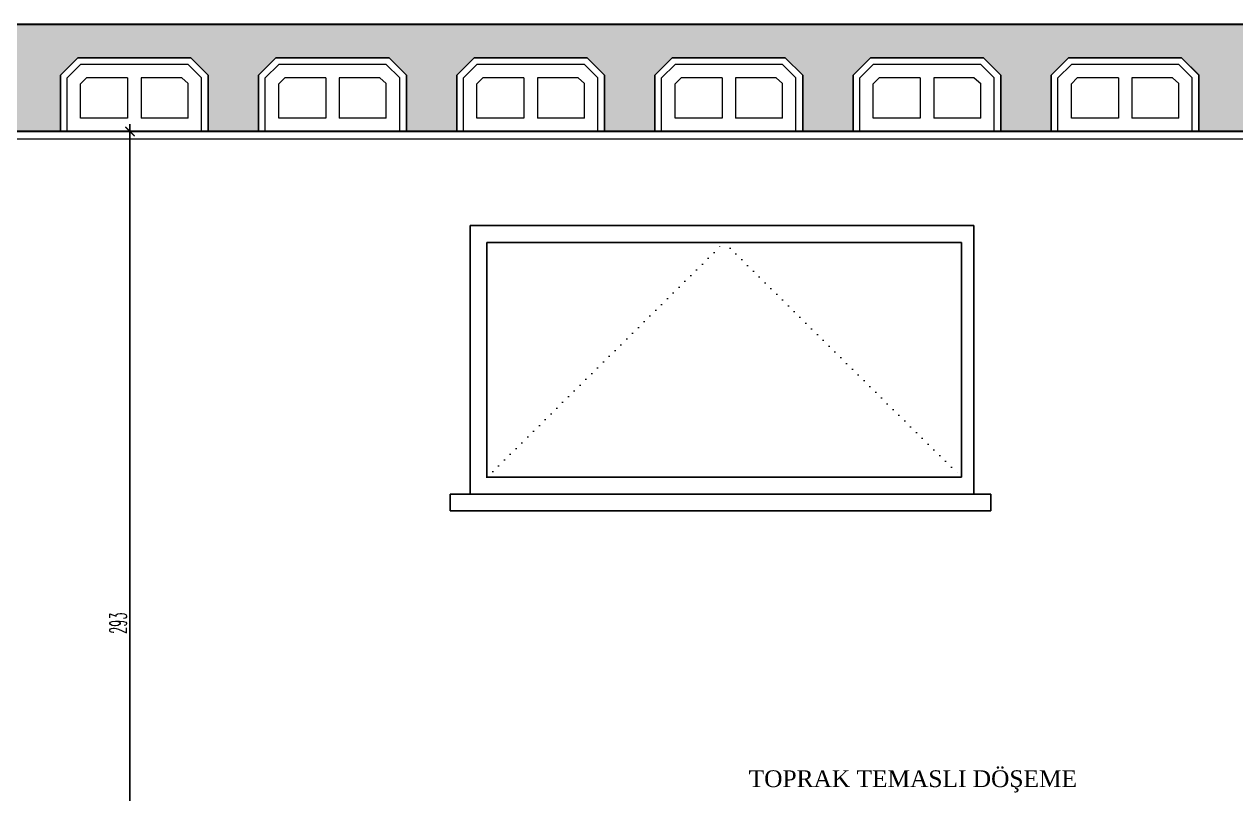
# Model space of a CAD drawing. Extents: x 775040 to 808375, y 4159409 to 4163651.
# Drawn here: x 802654 to 803556, y 4160049 to 4160622 of the extents above; entities that cross this region are included whole.
import ezdxf

# ---------------------------------------------------------------- set-up
doc = ezdxf.new("R2010")
doc.units = 0
doc.header["$MEASUREMENT"] = 0
doc.linetypes.add('ACAD_ISO07W100', pattern=[3, 0, -3])
doc.linetypes.add('DUZ', pattern=[500, 500])
doc.layers.get('0').update_dxf_attribs({"linetype": 'DUZ'})
for name, color, linetype, lineweight in [('kapı', 3, 'Continuous', 9), ('Z_asmolen', 53, 'Continuous', 9), ('Z_g3', 3, 'Continuous', 13), ('Z_izdot', 42, 'ACAD_ISO07W100', 9), ('Z_iç ölçü dikey', 111, 'Continuous', 25), ('Z_kesit döşeme', 5, 'Continuous', 30), ('Z_kolon tarama', 171, 'Continuous', 5), ('Z_sıva', 241, 'Continuous', 5)]:
    doc.layers.add(name, color=color, linetype=linetype, lineweight=lineweight)
doc.layers.add('pencere', color=3, linetype='Continuous')
doc.styles.add('OLCUIC', font='ROMANS.SHX', dxfattribs={"width": 0.5})
doc.styles.add('ÖLÇÜ', font='times.ttf', dxfattribs={"height": 15})

# ---------------------------------------------------------------- blocks, each defined once
blk = doc.blocks.new('asbnm')
at = {"layer": 'Z_asmolen'}
for p, q in [((44128.83, -2548.34), (44123.66, -2553.51)), ((44129.66, -2550.34), (44125.66, -2554.34)), ((44162.49, -2548.34), (44128.83, -2548.34)), ((44161.66, -2550.34), (44129.66, -2550.34)), ((44161.66, -2550.34), (44165.66, -2554.34)), ((44162.49, -2548.34), (44167.66, -2553.51)), ((44187.83, -2548.34), (44182.66, -2553.51)), ((44188.66, -2550.34), (44184.66, -2554.34)), ((44221.49, -2548.34), (44187.83, -2548.34)), ((44220.66, -2550.34), (44188.66, -2550.34)), ((44220.66, -2550.34), (44224.66, -2554.34)), ((44221.49, -2548.34), (44226.66, -2553.51)), ((44123.66, -2570.34), (44123.66, -2553.51)), ((44167.66, -2570.34), (44167.66, -2553.51)), ((44182.66, -2570.34), (44182.66, -2553.51)), ((44226.66, -2570.34), (44226.66, -2553.51)), ((44125.66, -2570.34), (44125.66, -2554.34)), ((44131.43, -2554.34), (44129.66, -2556.07)), ((44129.66, -2566.34), (44129.66, -2556.07)), ((44143.66, -2554.34), (44131.43, -2554.34)), ((44143.66, -2554.34), (44143.66, -2566.34)), ((44159.76, -2554.34), (44147.66, -2554.34)), ((44147.66, -2554.34), (44147.66, -2566.34)), ((44159.76, -2554.34), (44161.66, -2556.01)), ((44161.66, -2566.34), (44161.66, -2556.01)), ((44165.66, -2570.34), (44165.66, -2554.34)), ((44184.66, -2570.34), (44184.66, -2554.34)), ((44190.43, -2554.34), (44188.66, -2556.07)), ((44188.66, -2566.34), (44188.66, -2556.07)), ((44202.66, -2554.34), (44190.43, -2554.34)), ((44202.66, -2554.34), (44202.66, -2566.34)), ((44218.76, -2554.34), (44206.66, -2554.34)), ((44206.66, -2554.34), (44206.66, -2566.34)), ((44218.76, -2554.34), (44220.66, -2556.01)), ((44220.66, -2566.34), (44220.66, -2556.01)), ((44224.66, -2570.34), (44224.66, -2554.34)), ((44143.66, -2566.34), (44129.66, -2566.34)), ((44161.66, -2566.34), (44147.66, -2566.34)), ((44202.66, -2566.34), (44188.66, -2566.34)), ((44220.66, -2566.34), (44206.66, -2566.34)), ((44167.66, -2570.34), (44123.66, -2570.34)), ((44226.66, -2570.34), (44182.66, -2570.34))]:
    blk.add_line(p, q, dxfattribs=at)
blk = doc.blocks.new('_ARCHTICK')
at = {"color": 0, "linetype": 'ByBlock', "const_width": 0.15}
blk.add_lwpolyline([(-0.5, -0.5), (0.5, 0.5)], dxfattribs=at)

msp = doc.modelspace()

# ---------------------------------------------------------------- hatches: boundary and pattern name
at = {"layer": 'Z_kolon tarama'}
h = msp.add_hatch(dxfattribs=at)
h.set_pattern_fill('ANSI33', color=256, scale=37.5, style=0)
h.set_pattern_definition([(45, (-1176038.405, -6240780.584), (-6.629126074, 6.629126074), []), (45, (-1176031.7755, -6240780.584), (-6.629126074, 6.629126074), [4.6875, -2.34375])])
h.paths.add_polyline_path([(803418.76, 4160584.34), (803431.69, 4160597.27), (803515.83, 4160597.27), (803528.76, 4160584.34), (803528.76, 4160542.27), (803566.26, 4160542.27), (803566.26, 4160584.34), (803579.19, 4160597.27), (803626.5, 4160597.27), (803626.5, 4160622.27), (802323.76, 4160622.27), (802323.76, 4160542.27), (802386.26, 4160542.27), (802386.26, 4160584.34), (802399.19, 4160597.27), (802483.33, 4160597.27), (802496.26, 4160584.34), (802496.26, 4160542.27), (802533.76, 4160542.27), (802533.76, 4160584.34), (802546.69, 4160597.27), (802630.83, 4160597.27), (802643.76, 4160584.34), (802643.76, 4160542.27), (802681.26, 4160542.27), (802681.26, 4160584.34), (802694.19, 4160597.27), (802778.33, 4160597.27), (802791.26, 4160584.34), (802791.26, 4160542.27), (802828.76, 4160542.27), (802828.76, 4160584.34), (802841.69, 4160597.27), (802925.83, 4160597.27), (802938.76, 4160584.34), (802938.76, 4160542.27), (802976.26, 4160542.27), (802976.26, 4160584.34), (802989.19, 4160597.27), (803073.33, 4160597.27), (803086.26, 4160584.34), (803086.26, 4160542.27), (803123.76, 4160542.27), (803123.76, 4160584.34), (803136.69, 4160597.27), (803220.83, 4160597.27), (803233.76, 4160584.34), (803233.76, 4160542.27), (803271.26, 4160542.27), (803271.26, 4160584.34), (803284.19, 4160597.27), (803368.33, 4160597.27), (803381.26, 4160584.34), (803381.26, 4160542.27), (803418.76, 4160542.27)])

# ---------------------------------------------------------------- linework, layer by layer
at = {"layer": 'pencere', "color": 5}
for p, q in [((802986.26, 4160272.27), (802986.26, 4160472.27)), ((803361.26, 4160472.27), (802986.26, 4160472.27)), ((803361.26, 4160272.27), (803361.26, 4160472.27)), ((802971.24, 4160272.27), (803361.26, 4160272.27)), ((803373.76, 4160272.27), (802971.24, 4160272.27)), ((802971.24, 4160272.27), (802971.24, 4160259.77)), ((803373.76, 4160259.77), (803373.76, 4160272.27)), ((802971.24, 4160259.77), (803373.76, 4160259.77))]:
    msp.add_line(p, q, dxfattribs=at)
at = {"layer": 'pencere', "color": 21}
for p, q in [((802998.76, 4160284.77), (802998.76, 4160459.77)), ((802998.76, 4160459.77), (803352.07, 4160459.77)), ((803352.07, 4160459.77), (803352.07, 4160284.77)), ((803352.07, 4160284.77), (802998.76, 4160284.77))]:
    msp.add_line(p, q, dxfattribs=at)
at = {"layer": 'Z_izdot', "ltscale": 2}
for p, q in [((802998.76, 4160284.77), (803175.42, 4160459.77)), ((803175.42, 4160459.77), (803352.07, 4160284.77))]:
    msp.add_line(p, q, dxfattribs=at)
at = {"layer": 'Z_iç ölçü dikey', "color": 5, "linetype": 'Continuous'}
for p, q in [((802681.26, 4160584.34), (802694.19, 4160597.27)), ((802694.19, 4160597.27), (802778.33, 4160597.27)), ((802778.33, 4160597.27), (802791.26, 4160584.34)), ((802828.76, 4160584.34), (802841.69, 4160597.27)), ((802841.69, 4160597.27), (802925.83, 4160597.27)), ((802925.83, 4160597.27), (802938.76, 4160584.34)), ((802976.26, 4160584.34), (802989.19, 4160597.27)), ((802989.19, 4160597.27), (803073.33, 4160597.27)), ((803073.33, 4160597.27), (803086.26, 4160584.34)), ((803123.76, 4160584.34), (803136.69, 4160597.27)), ((803136.69, 4160597.27), (803220.83, 4160597.27)), ((803220.83, 4160597.27), (803233.76, 4160584.34)), ((803271.26, 4160584.34), (803284.19, 4160597.27)), ((803284.19, 4160597.27), (803368.33, 4160597.27)), ((803368.33, 4160597.27), (803381.26, 4160584.34)), ((803418.76, 4160584.34), (803431.69, 4160597.27)), ((803431.69, 4160597.27), (803515.83, 4160597.27)), ((803515.83, 4160597.27), (803528.76, 4160584.34)), ((802681.26, 4160542.27), (802681.26, 4160584.34)), ((802791.26, 4160584.34), (802791.26, 4160542.27)), ((802828.76, 4160542.27), (802828.76, 4160584.34)), ((802938.76, 4160584.34), (802938.76, 4160542.27)), ((802976.26, 4160542.27), (802976.26, 4160584.34)), ((803086.26, 4160584.34), (803086.26, 4160542.27)), ((803123.76, 4160542.27), (803123.76, 4160584.34)), ((803233.76, 4160584.34), (803233.76, 4160542.27)), ((803271.26, 4160542.27), (803271.26, 4160584.34)), ((803381.26, 4160584.34), (803381.26, 4160542.27)), ((803418.76, 4160542.27), (803418.76, 4160584.34)), ((803528.76, 4160584.34), (803528.76, 4160542.27)), ((802791.26, 4160542.27), (802681.26, 4160542.27)), ((802938.76, 4160542.27), (802828.76, 4160542.27)), ((803086.26, 4160542.27), (802976.26, 4160542.27)), ((803233.76, 4160542.27), (803123.76, 4160542.27)), ((803381.26, 4160542.27), (803271.26, 4160542.27)), ((803528.76, 4160542.27), (803418.76, 4160542.27))]:
    msp.add_line(p, q, dxfattribs=at)
at = {"layer": 'Z_iç ölçü dikey', "linetype": 'Continuous'}
for p, q in [((802733.03, 4159804.27), (802733.03, 4160547.77)), ((802733.03, 4160542.27), (802727.73, 4160542.27))]:
    msp.add_line(p, q, dxfattribs=at)
at = {"layer": 'Z_kesit döşeme', "linetype": 'Continuous'}
msp.add_lwpolyline([(804802.36, 4160542.27), (802323.76, 4160542.27), (802323.76, 4160622.27), (804802.36, 4160622.27)], close=True, dxfattribs=at)
at = {"layer": 'Z_sıva', "linetype": 'Continuous'}
msp.add_line((802391.26, 4160536.78), (803845.44, 4160536.78), dxfattribs=at)

# ---------------------------------------------------------------- block references
at = {"layer": 'kapı', "xscale": 2.5, "yscale": 2.5, "zscale": 2.5}
for p in [(692372.12, 4166968.13), (692667.12, 4166968.13), (692962.12, 4166968.13)]:
    msp.add_blockref('asbnm', p, dxfattribs=at)
at = {"layer": 'Z_iç ölçü dikey', "linetype": 'Continuous', "xscale": 7, "yscale": 7, "zscale": 7, "rotation": 90}
msp.add_blockref('_ARCHTICK', (802733.03, 4160542.27), dxfattribs=at)

# ---------------------------------------------------------------- texts
at = {"layer": 'Z_g3', "style": 'ÖLÇÜ'}
msp.add_text('TOPRAK TEMASLI DÖŞEME', height=12.5, dxfattribs=at).set_placement((803193.58, 4160053.94))
at = {"layer": 'Z_iç ölçü dikey', "linetype": 'Continuous', "insert": (802724.28, 4160176.02), "char_height": 12.5, "attachment_point": 5, "rotation": 90, "style": 'OLCUIC'}
msp.add_mtext('\\A1;293', dxfattribs=at)

doc.saveas('drawing.dxf')
